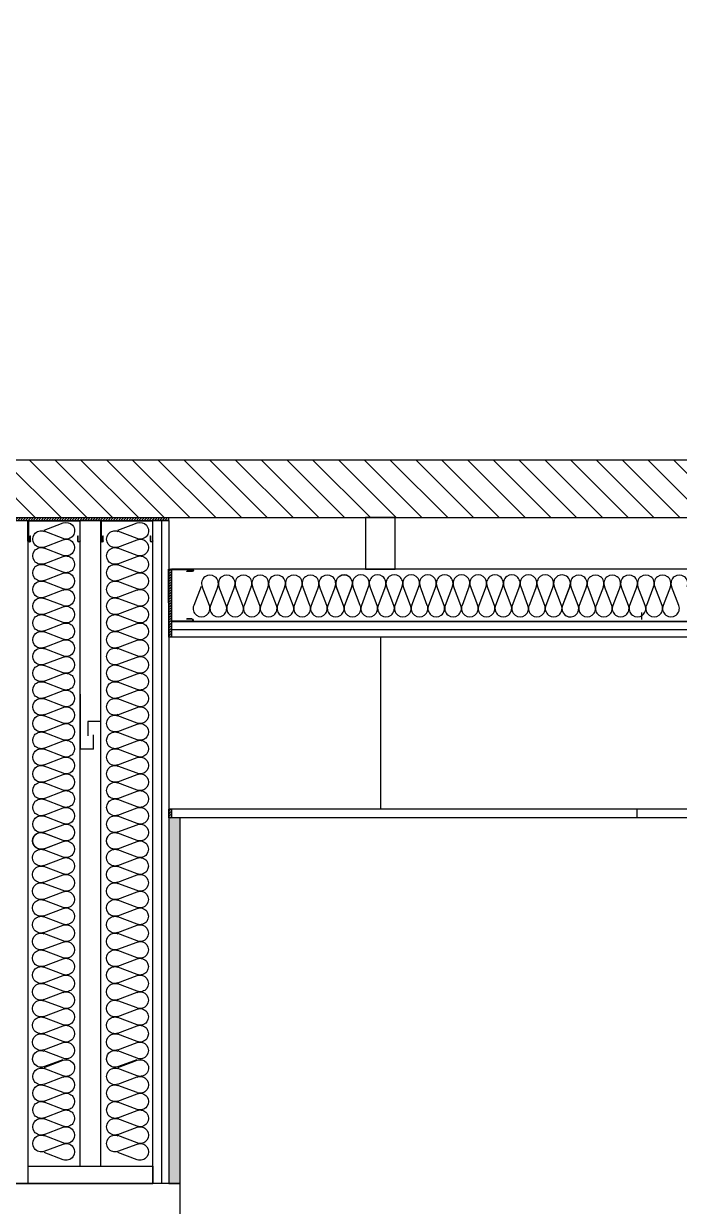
# Model space of a CAD drawing. Header units: millimetres. Extents: x 10 to 76.1, y 10 to 63.5.
# Drawn here: x 42.891 to 44.033, y 12.06 to 14.12 of the extents above; entities that cross this region are included whole.
import ezdxf

# ---------------------------------------------------------------- set-up
doc = ezdxf.new("R2010")
doc.units = ezdxf.units.MM
doc.linetypes.add('CONTINUA', pattern=[0])
doc.linetypes.add('LÍNEAS_OCULTAS', pattern=[9.525, 6.35, -3.175])
for name, color, linetype in [('CUATRO', 1, 'CONTINUA'), ('durlok', 3, 'Continuous'), ('lana de vidrio', 2, 'Continuous'), ('PERFILES', 2, 'Continuous'), ('Relleno', 9, 'Continuous'), ('relleno2d', 9, 'Continuous')]:
    doc.layers.add(name, color=color, linetype=linetype)
doc.layers.add('Ventanas2d', color=7, linetype='Continuous', true_color=0xc2ced6)

# ---------------------------------------------------------------- blocks, each defined once
blk = doc.blocks.new('LP1-1')
at = {"layer": 'PERFILES'}
for p, q in [((-0.0964, 0.0391), (-0.0964, -0.0431)), ((0.1114, 0.0388), (0.1114, -0.0431)), ((0.0596, -0.0414), (0.0601, -0.0414)), ((0.0596, -0.0431), (0.0601, -0.0431))]:
    blk.add_line(p, q, dxfattribs=at)
at = {"layer": 'PERFILES', "color": 2}
for p, q in [((-0.0949, -0.0414), (-0.0949, 0.0386)), ((-0.0879, 0.0386), (-0.0879, 0.0185)), ((-0.0879, 0.0185), (-0.0865, 0.0185)), ((-0.0865, 0.0383), (-0.0865, 0.0185)), ((0.1015, 0.0396), (0.1015, 0.0184)), ((0.1015, 0.0184), (0.1032, 0.0184)), ((0.1032, 0.0392), (0.1032, 0.0184)), ((0.1096, -0.0414), (0.1096, 0.0392)), ((-0.0964, -0.0431), (-0.063, -0.0431)), ((-0.0949, -0.0414), (-0.063, -0.0414)), ((-0.063, -0.0414), (0.0596, -0.0414)), ((-0.063, -0.0431), (0.0596, -0.0431)), ((0.0601, -0.0414), (0.1096, -0.0414)), ((0.0601, -0.0431), (0.1114, -0.0431))]:
    blk.add_line(p, q, dxfattribs=at)
for centre, radius, start, end in [((-0.0914, 0.0387), 0.00497, 355.458, 174.5769), ((-0.0914, 0.0385), 0.00349, 0.9781, 180.2201), ((0.1065, 0.0392), 0.00497, 355.458, 174.5769), ((0.1064, 0.039), 0.00319, 3.6982, 175.1096)]:
    blk.add_arc(centre, radius, start, end, dxfattribs=at)

msp = doc.modelspace()

# ---------------------------------------------------------------- hatches: boundary and pattern name
at = {"extrusion": (-1.22465e-16, 0, -1)}
h = msp.add_hatch(dxfattribs=at)
h.set_pattern_fill('ANSI31', color=256, scale=0.001, angle=90)
h.set_pattern_definition([(135, (-55.8113595, -10.6114086), (-0.00224506403, -0.00224506403), [])])
edge = h.paths.add_edge_path()
edge.add_line((-43.1439, 13.26), (-42.8714, 13.26))
edge.add_line((-43.1439, 13.26), (-43.1439, 13.255))
edge.add_line((-43.1439, 13.255), (-42.8714, 13.255))
edge.add_line((-42.8714, 13.26), (-42.8714, 13.255))
h = msp.add_hatch(dxfattribs=at)
h.set_pattern_fill('ANSI31', color=256, scale=0.001, angle=90)
h.set_pattern_definition([(135, (-53.6480863, -10.7514085), (-0.00224506403, -0.00224506403), [])])
h.paths.add_polyline_path([(-43.1489, 13.0516), (-43.1439, 13.0516), (-43.1438, 13.17), (-43.1488, 13.17)])
h = msp.add_hatch(dxfattribs=at)
h.set_pattern_fill('ANSI31', color=256, scale=0.001, angle=90)
h.set_pattern_definition([(135, (-53.648119, -11.164777), (-0.00224506403, -0.00224506403), [])])
h.paths.add_polyline_path([(-43.1489, 12.7366), (-43.1439, 12.7366), (-43.1439, 12.7516), (-43.1489, 12.7516)])
at = {"layer": 'Relleno'}
h = msp.add_hatch(dxfattribs=at)
h.set_pattern_fill('DOTS', color=256, scale=0.005, angle=90)
h.paths.add_polyline_path([(12.6675, 10.155), (12.6475, 10.155), (12.6475, 12.715), (12.6675, 12.715)])
h.paths.add_polyline_path([(12.96, 10.155), (12.94, 10.155), (12.94, 12.715), (12.96, 12.715)])
h.paths.add_polyline_path([(19.1807, 10.155), (19.1607, 10.155), (19.1607, 12.715), (19.1807, 12.715)])
h.paths.add_polyline_path([(36.6306, 10.155), (36.6506, 10.155), (36.6506, 12.7366), (36.6306, 12.7366)])
h.paths.add_polyline_path([(42.8514, 10.155), (42.8714, 10.155), (42.8714, 11.1), (42.8514, 11.1)])
h.paths.add_polyline_path([(43.1439, 10.155), (43.1639, 10.155), (43.1639, 11.1), (43.1439, 11.1)])
h.paths.add_polyline_path([(43.1439, 12.1), (43.1639, 12.1), (43.1639, 12.7366), (43.1439, 12.7366)])
h.paths.add_polyline_path([(42.8514, 12.1), (42.8714, 12.1), (42.8714, 12.7366), (42.8514, 12.7366)])
h.paths.add_polyline_path([(45.2921, 10.155), (45.3121, 10.155), (45.3121, 12.7366), (45.2921, 12.7366)])
h.paths.add_polyline_path([(36.8806, 25.5073), (36.9006, 25.5073), (36.9006, 22.9473), (36.8806, 22.9473)])
h.paths.add_polyline_path([(44.119, 23.9523), (44.139, 23.9523), (44.139, 22.9473), (44.119, 22.9473)])
h.paths.add_polyline_path([(44.1192, 24.8923), (44.1392, 24.8923), (44.1392, 25.1489), (44.1192, 25.1489)])
h.paths.add_polyline_path([(12.6675, 23.9214), (12.6475, 23.9214), (12.6475, 24.8664), (12.6675, 24.8664)])
h.paths.add_polyline_path([(12.6475, 25.8664), (12.6675, 25.8664), (12.6675, 26.4814), (12.6475, 26.4814)])
at = {"layer": 'relleno2d', "linetype": 'Continuous'}
h = msp.add_hatch(dxfattribs=at)
h.set_pattern_fill('ANSI31', color=8, scale=0.01, angle=90, style=0)
h.paths.add_polyline_path([(45.8114, 13.26), (45.8114, 13.36), (36.1314, 13.36), (36.1314, 13.26)])

# ---------------------------------------------------------------- linework, layer by layer
at = {"linetype": 'Continuous', "extrusion": (0, 1, 0)}
for p, q in [((45.8114, 13.36), (36.1314, 13.36)), ((36.3364, 13.26), (45.6064, 13.26)), ((42.8714, 13.255), (42.8989, 13.255)), ((43.1164, 12.13), (43.1164, 12.1)), ((43.1164, 12.1), (43.1164, 12.1)), ((43.1164, 12.1), (43.1164, 12.1)), ((43.1439, 12.1), (43.1439, 12.1))]:
    msp.add_line(p, q, dxfattribs=at)
at = {"extrusion": (-1.22465e-16, 0, -1)}
for p, q in [((42.8989, 13.255), (43.1439, 13.255)), ((43.0255, 13.255), (42.9897, 13.255)), ((43.1439, 13.255), (43.1164, 13.255)), ((43.1439, 13.255), (43.1439, 13.26)), ((43.5126, 13.0516), (43.5126, 12.7516)), ((45.3121, 12.7516), (43.1439, 12.7516)), ((45.3121, 12.7366), (43.1439, 12.7366))]:
    msp.add_line(p, q, dxfattribs=at)
at = {"color": 3, "extrusion": (-1.22465e-16, 0, -1)}
for p, q in [((42.9905, 12.8564), (42.9905, 12.9524)), ((43.0255, 12.9044), (43.003, 12.9044)), ((43.003, 12.9044), (43.003, 12.8794)), ((43.0255, 12.8084), (43.0255, 12.9044)), ((43.013, 12.8564), (43.013, 12.8814)), ((43.013, 12.8564), (42.9905, 12.8564))]:
    msp.add_line(p, q, dxfattribs=at)
at = {"color": 3, "linetype": 'LÍNEAS_OCULTAS', "extrusion": (0, 1, 0)}
msp.add_line((43.9594, 12.7516), (43.9594, 12.7366), dxfattribs=at)
at = {"color": 3, "extrusion": (-1.22465e-16, 0, -1)}
msp.add_lwpolyline([(-43.5386, 13.26), (-43.4866, 13.26), (-43.4866, 13.17), (-43.5386, 13.17)], close=True, dxfattribs=at)
at = {"extrusion": (-1.22465e-16, 0, -1)}
for points in [[(-43.1489, 13.0516), (-43.1439, 13.0516), (-43.1438, 13.17), (-43.1488, 13.17)], [(-43.1489, 12.7366), (-43.1439, 12.7366), (-43.1439, 12.7516), (-43.1489, 12.7516)]]:
    msp.add_lwpolyline(points, close=True, dxfattribs=at)
at = {"color": 1, "extrusion": (-1.22465e-16, 0, -1)}
msp.add_lwpolyline([(-43.1439, 12.1), (-43.1639, 12.1), (-43.1639, 12.7366), (-43.1439, 12.7366)], close=True, dxfattribs=at)
at = {"layer": 'CUATRO', "color": 1, "extrusion": (-1.22465e-16, 0, -1)}
msp.add_line((43.9672, 13.0944), (43.9672, 13.0824), dxfattribs=at)
at = {"layer": 'durlok', "extrusion": (0, 1, 0)}
for p, q in [((42.8989, 12.1), (42.8989, 13.255)), ((43.1164, 12.1), (43.1164, 13.255)), ((43.1439, 13.255), (43.1439, 12.1)), ((42.8989, 12.13), (43.1164, 12.13)), ((42.8514, 12.1), (43.1164, 12.1)), ((43.1164, 12.1), (42.8514, 12.1)), ((43.1639, 12.1), (42.8989, 12.1)), ((43.1639, 12.03), (43.1639, 12.1))]:
    msp.add_line(p, q, dxfattribs=at)
at = {"layer": 'durlok', "extrusion": (-1.22465e-16, 0, -1)}
for p, q in [((42.9897, 12.13), (42.9897, 13.255)), ((43.0255, 12.13), (43.0255, 13.255)), ((43.1314, 13.255), (43.1314, 12.1)), ((45.3071, 13.17), (43.1489, 13.17)), ((45.3071, 13.0791), (43.1488, 13.0791)), ((45.3071, 13.0641), (43.1488, 13.0641))]:
    msp.add_line(p, q, dxfattribs=at)
at = {"layer": 'durlok', "extrusion": (-1, -1.83697e-16, 1.22465e-16)}
for p, q in [((43.1488, 13.0791), (45.3071, 13.0791)), ((45.3071, 13.0516), (43.1488, 13.0516))]:
    msp.add_line(p, q, dxfattribs=at)
at = {"layer": 'lana de vidrio', "color": 2, "extrusion": (-1.22465e-16, 0, -1)}
for p, q in [((42.9495, 13.2464), (42.9603, 13.2505)), ((43.0783, 13.2464), (43.089, 13.2505)), ((42.9269, 13.2378), (42.9495, 13.2464)), ((42.9603, 13.2232), (42.9269, 13.2359)), ((43.0556, 13.2378), (43.0783, 13.2464)), ((43.0891, 13.2232), (43.0556, 13.2359)), ((42.9269, 13.2086), (42.9603, 13.2213)), ((43.0556, 13.2086), (43.0891, 13.2213)), ((42.9603, 13.194), (42.9269, 13.2067)), ((42.9269, 13.1794), (42.9603, 13.1921)), ((43.0891, 13.194), (43.0556, 13.2067)), ((43.0556, 13.1794), (43.0891, 13.1921)), ((42.9603, 13.1648), (42.9269, 13.1775)), ((43.0891, 13.1648), (43.0556, 13.1775)), ((42.9269, 13.1502), (42.9603, 13.1629)), ((42.9603, 13.1356), (42.9269, 13.1483)), ((43.0556, 13.1502), (43.0891, 13.1629)), ((43.0891, 13.1356), (43.0556, 13.1483)), ((42.9269, 13.121), (42.9603, 13.1337)), ((43.0556, 13.121), (43.0891, 13.1337)), ((42.9603, 13.1064), (42.9269, 13.1191)), ((42.9269, 13.0918), (42.9603, 13.1045)), ((43.0891, 13.1064), (43.0556, 13.1191)), ((43.0556, 13.0918), (43.0891, 13.1045)), ((42.9603, 13.0772), (42.9269, 13.0899)), ((43.0891, 13.0772), (43.0556, 13.0899)), ((42.9269, 13.0626), (42.9603, 13.0753)), ((43.0556, 13.0626), (43.0891, 13.0753)), ((42.9603, 13.048), (42.9269, 13.0607)), ((42.9269, 13.0334), (42.9603, 13.0461)), ((43.0891, 13.048), (43.0556, 13.0607)), ((43.0556, 13.0334), (43.0891, 13.0461)), ((42.9603, 13.0188), (42.9269, 13.0315)), ((43.0891, 13.0188), (43.0556, 13.0315)), ((42.9269, 13.0042), (42.9603, 13.0169)), ((42.9603, 12.9896), (42.9269, 13.0023)), ((43.0556, 13.0042), (43.0891, 13.0169)), ((43.0891, 12.9896), (43.0556, 13.0023)), ((42.9269, 12.975), (42.9603, 12.9877)), ((43.0556, 12.975), (43.0891, 12.9877)), ((42.9603, 12.9604), (42.9269, 12.9731)), ((43.0891, 12.9604), (43.0556, 12.9731)), ((42.9269, 12.9457), (42.9603, 12.9584)), ((42.9603, 12.9311), (42.9269, 12.9438)), ((43.0556, 12.9457), (43.0891, 12.9584)), ((43.0891, 12.9311), (43.0556, 12.9438)), ((42.9269, 12.9165), (42.9603, 12.9292)), ((43.0556, 12.9165), (43.0891, 12.9292)), ((42.9603, 12.9019), (42.9269, 12.9146)), ((42.9269, 12.8873), (42.9603, 12.9)), ((43.0891, 12.9019), (43.0556, 12.9146)), ((43.0556, 12.8873), (43.0891, 12.9)), ((42.9603, 12.8727), (42.9269, 12.8854)), ((43.0891, 12.8727), (43.0556, 12.8854)), ((42.9269, 12.8581), (42.9603, 12.8708)), ((43.0556, 12.8581), (43.0891, 12.8708)), ((42.9603, 12.8435), (42.9269, 12.8562)), ((42.9269, 12.8289), (42.9603, 12.8416)), ((43.0891, 12.8435), (43.0556, 12.8562)), ((43.0556, 12.8289), (43.0891, 12.8416)), ((42.9603, 12.8143), (42.9269, 12.827)), ((43.0891, 12.8143), (43.0556, 12.827)), ((42.9269, 12.7997), (42.9603, 12.8124)), ((42.9603, 12.7851), (42.9269, 12.7978)), ((43.0556, 12.7997), (43.0891, 12.8124)), ((43.0891, 12.7851), (43.0556, 12.7978)), ((42.9269, 12.7705), (42.9603, 12.7832)), ((43.0556, 12.7705), (43.0891, 12.7832)), ((42.9603, 12.7559), (42.9269, 12.7686)), ((43.0891, 12.7559), (43.0556, 12.7686)), ((42.9269, 12.7413), (42.9603, 12.754)), ((42.9603, 12.7267), (42.9269, 12.7394)), ((43.0556, 12.7413), (43.0891, 12.754)), ((43.0891, 12.7267), (43.0556, 12.7394)), ((42.9269, 12.7121), (42.9603, 12.7248)), ((43.0556, 12.7121), (43.0891, 12.7248)), ((42.9601, 12.6975), (42.9266, 12.7102)), ((42.9266, 12.6829), (42.9601, 12.6956)), ((42.9603, 12.6975), (42.9269, 12.7102)), ((42.9269, 12.6829), (42.9603, 12.6956)), ((43.0888, 12.6975), (43.0554, 12.7102)), ((43.0554, 12.6829), (43.0888, 12.6956)), ((43.0891, 12.6975), (43.0556, 12.7102)), ((43.0556, 12.6829), (43.0891, 12.6956)), ((42.9601, 12.6683), (42.9266, 12.681)), ((43.0888, 12.6683), (43.0554, 12.681)), ((42.9266, 12.6537), (42.9601, 12.6664)), ((42.9601, 12.6391), (42.9266, 12.6518)), ((43.0554, 12.6537), (43.0888, 12.6664)), ((43.0888, 12.6391), (43.0554, 12.6518)), ((42.9266, 12.6245), (42.9601, 12.6372)), ((43.0554, 12.6245), (43.0888, 12.6372)), ((42.9601, 12.6099), (42.9266, 12.6226)), ((43.0888, 12.6099), (43.0554, 12.6226)), ((42.9266, 12.5953), (42.9601, 12.608)), ((42.9601, 12.5807), (42.9266, 12.5934)), ((43.0554, 12.5953), (43.0888, 12.608)), ((43.0888, 12.5807), (43.0554, 12.5934)), ((42.9266, 12.5661), (42.9601, 12.5788)), ((43.0554, 12.5661), (43.0888, 12.5788)), ((42.9601, 12.5515), (42.9266, 12.5642)), ((42.9266, 12.5369), (42.9601, 12.5496)), ((43.0888, 12.5515), (43.0554, 12.5642)), ((43.0554, 12.5369), (43.0888, 12.5496)), ((42.9601, 12.5223), (42.9266, 12.535)), ((43.0888, 12.5223), (43.0554, 12.535)), ((42.9266, 12.5077), (42.9601, 12.5204)), ((43.0554, 12.5077), (43.0888, 12.5204)), ((42.9601, 12.4931), (42.9266, 12.5058)), ((42.9266, 12.4785), (42.9601, 12.4912)), ((43.0888, 12.4931), (43.0554, 12.5058)), ((43.0554, 12.4785), (43.0888, 12.4912)), ((42.9601, 12.4639), (42.9266, 12.4766)), ((43.0888, 12.4639), (43.0554, 12.4766)), ((42.9266, 12.4493), (42.9601, 12.462)), ((42.9601, 12.4347), (42.9266, 12.4474)), ((43.0554, 12.4493), (43.0888, 12.462)), ((43.0888, 12.4347), (43.0554, 12.4474)), ((42.9266, 12.4201), (42.9601, 12.4328)), ((43.0554, 12.4201), (43.0888, 12.4328)), ((42.9601, 12.4055), (42.9266, 12.4182)), ((43.0888, 12.4055), (43.0554, 12.4182)), ((42.9266, 12.3909), (42.9601, 12.4036)), ((42.9601, 12.3763), (42.9266, 12.389)), ((43.0554, 12.3909), (43.0888, 12.4036)), ((43.0888, 12.3763), (43.0554, 12.389)), ((42.9266, 12.3617), (42.9601, 12.3744)), ((43.0554, 12.3617), (43.0888, 12.3744)), ((42.9601, 12.3471), (42.9266, 12.3598)), ((42.9266, 12.3325), (42.9601, 12.3452)), ((43.0888, 12.3471), (43.0554, 12.3598)), ((43.0554, 12.3325), (43.0888, 12.3452)), ((42.9601, 12.3179), (42.9266, 12.3306)), ((43.0888, 12.3179), (43.0554, 12.3306)), ((42.9266, 12.3033), (42.9493, 12.3119)), ((42.9269, 12.3018), (42.9495, 12.3104)), ((42.9493, 12.3119), (42.9601, 12.316)), ((42.9495, 12.3104), (42.9603, 12.3145)), ((43.0554, 12.3033), (43.078, 12.3119)), ((43.0556, 12.3018), (43.0783, 12.3104)), ((43.078, 12.3119), (43.0888, 12.316)), ((43.0783, 12.3104), (43.089, 12.3145)), ((42.9603, 12.2872), (42.9269, 12.2999)), ((42.9269, 12.2726), (42.9603, 12.2853)), ((43.0891, 12.2872), (43.0556, 12.2999)), ((43.0556, 12.2726), (43.0891, 12.2853)), ((42.9603, 12.258), (42.9269, 12.2707)), ((43.0891, 12.258), (43.0556, 12.2707)), ((42.9269, 12.2434), (42.9603, 12.2561)), ((42.9603, 12.2288), (42.9269, 12.2415)), ((43.0556, 12.2434), (43.0891, 12.2561)), ((43.0891, 12.2288), (43.0556, 12.2415)), ((42.9269, 12.2142), (42.9603, 12.2269)), ((43.0556, 12.2142), (43.0891, 12.2269)), ((42.9603, 12.1996), (42.9269, 12.2123)), ((43.0891, 12.1996), (43.0556, 12.2123)), ((42.9269, 12.185), (42.9603, 12.1977)), ((42.9603, 12.1704), (42.9269, 12.1831)), ((43.0556, 12.185), (43.0891, 12.1977)), ((43.0891, 12.1704), (43.0556, 12.1831)), ((42.9269, 12.1558), (42.9603, 12.1685)), ((43.0556, 12.1558), (43.0891, 12.1685)), ((42.9603, 12.1412), (42.9269, 12.1539)), ((43.0891, 12.1412), (43.0556, 12.1539))]:
    msp.add_line(p, q, dxfattribs=at)
at = {"layer": 'lana de vidrio', "color": 2}
for p, q in [((43.2002, 13.14), (43.1875, 13.1065)), ((43.2148, 13.1065), (43.2021, 13.14)), ((43.2294, 13.14), (43.2167, 13.1065)), ((43.244, 13.1065), (43.2313, 13.14)), ((43.2586, 13.14), (43.2459, 13.1065)), ((43.2732, 13.1065), (43.2605, 13.14)), ((43.2878, 13.14), (43.2751, 13.1065)), ((43.3024, 13.1065), (43.2897, 13.14)), ((43.317, 13.14), (43.3043, 13.1065)), ((43.3316, 13.1065), (43.3189, 13.14)), ((43.3462, 13.14), (43.3335, 13.1065)), ((43.3608, 13.1065), (43.3481, 13.14)), ((43.3754, 13.14), (43.3627, 13.1065)), ((43.39, 13.1065), (43.3773, 13.14)), ((43.4046, 13.14), (43.3919, 13.1065)), ((43.4192, 13.1065), (43.4065, 13.14)), ((43.4338, 13.14), (43.4211, 13.1065)), ((43.4484, 13.1068), (43.4357, 13.1402)), ((43.4484, 13.1065), (43.4357, 13.14)), ((43.463, 13.1402), (43.4503, 13.1068)), ((43.463, 13.14), (43.4503, 13.1065)), ((43.4776, 13.1068), (43.4649, 13.1402)), ((43.4922, 13.1402), (43.4795, 13.1068)), ((43.5068, 13.1068), (43.4941, 13.1402)), ((43.5214, 13.1402), (43.5087, 13.1068)), ((43.536, 13.1068), (43.5233, 13.1402)), ((43.5506, 13.1402), (43.5379, 13.1068)), ((43.5652, 13.1068), (43.5525, 13.1402)), ((43.5798, 13.1402), (43.5671, 13.1068)), ((43.5944, 13.1068), (43.5817, 13.1402)), ((43.609, 13.1402), (43.5963, 13.1068)), ((43.6236, 13.1068), (43.6109, 13.1402)), ((43.6382, 13.1402), (43.6256, 13.1068)), ((43.6529, 13.1068), (43.6402, 13.1402)), ((43.6675, 13.1402), (43.6548, 13.1068)), ((43.6821, 13.1068), (43.6694, 13.1402)), ((43.6967, 13.1402), (43.684, 13.1068)), ((43.7113, 13.1068), (43.6986, 13.1402)), ((43.7259, 13.1402), (43.7132, 13.1068)), ((43.7405, 13.1068), (43.7278, 13.1402)), ((43.7551, 13.1402), (43.7424, 13.1068)), ((43.7697, 13.1068), (43.757, 13.1402)), ((43.7843, 13.1402), (43.7716, 13.1068)), ((43.7989, 13.1068), (43.7862, 13.1402)), ((43.8135, 13.1402), (43.8008, 13.1068)), ((43.8281, 13.1068), (43.8154, 13.1402)), ((43.8426, 13.14), (43.834, 13.1173)), ((43.8427, 13.1402), (43.8341, 13.1176)), ((43.8572, 13.1065), (43.8445, 13.14)), ((43.8718, 13.14), (43.8591, 13.1065)), ((43.8864, 13.1065), (43.8737, 13.14)), ((43.901, 13.14), (43.8883, 13.1065)), ((43.9156, 13.1065), (43.9029, 13.14)), ((43.9302, 13.14), (43.9175, 13.1065)), ((43.9448, 13.1065), (43.9321, 13.14)), ((43.9594, 13.14), (43.9467, 13.1065)), ((43.974, 13.1065), (43.9613, 13.14)), ((43.9886, 13.14), (43.9759, 13.1065)), ((44.0032, 13.1065), (43.9905, 13.14)), ((44.0178, 13.14), (44.0051, 13.1065)), ((44.0324, 13.1065), (44.0197, 13.14)), ((43.834, 13.1173), (43.8299, 13.1066)), ((43.8341, 13.1176), (43.83, 13.1068))]:
    msp.add_line(p, q, dxfattribs=at)
at = {"layer": 'lana de vidrio', "color": 2, "extrusion": (-1.22465e-16, 0, -1)}
for centre, start, end in [((-42.9655, 13.2368), 69.2034, 139.1205), ((-43.0942, 13.2368), 69.2034, 139.1205), ((-42.9217, 13.2222), 249.2034, 110.7966), ((-42.9655, 13.2368), 139.145, 290.7966), ((-43.0504, 13.2222), 249.2034, 110.7966), ((-43.0942, 13.2368), 139.145, 290.7966), ((-42.9217, 13.193), 249.2034, 110.7966), ((-42.9655, 13.2076), 69.2034, 290.7966), ((-43.0504, 13.193), 249.2034, 110.7966), ((-43.0942, 13.2076), 69.2034, 290.7966), ((-42.9655, 13.1784), 69.2034, 290.7966), ((-43.0942, 13.1784), 69.2034, 290.7966), ((-42.9217, 13.1638), 249.2034, 110.7966), ((-43.0504, 13.1638), 249.2034, 110.7966), ((-42.9217, 13.1346), 249.2034, 110.7966), ((-42.9655, 13.1492), 69.2034, 290.7966), ((-43.0504, 13.1346), 249.2034, 110.7966), ((-43.0942, 13.1492), 69.2034, 290.7966), ((-42.9655, 13.12), 69.2034, 290.7966), ((-43.0942, 13.12), 69.2034, 290.7966), ((-42.9217, 13.1054), 249.2034, 110.7966), ((-42.9655, 13.0908), 69.2034, 290.7966), ((-43.0504, 13.1054), 249.2034, 110.7966), ((-43.0942, 13.0908), 69.2034, 290.7966), ((-42.9217, 13.0762), 249.2034, 110.7966), ((-43.0504, 13.0762), 249.2034, 110.7966), ((-42.9655, 13.0616), 69.2034, 290.7966), ((-43.0942, 13.0616), 69.2034, 290.7966), ((-42.9217, 13.047), 249.2034, 110.7966), ((-42.9655, 13.0324), 69.2034, 290.7966), ((-43.0504, 13.047), 249.2034, 110.7966), ((-43.0942, 13.0324), 69.2034, 290.7966), ((-42.9217, 13.0178), 249.2034, 110.7966), ((-43.0504, 13.0178), 249.2034, 110.7966), ((-42.9217, 12.9886), 249.2034, 110.7966), ((-42.9655, 13.0032), 69.2034, 290.7966), ((-43.0504, 12.9886), 249.2034, 110.7966), ((-43.0942, 13.0032), 69.2034, 290.7966), ((-42.9655, 12.974), 69.2034, 290.7966), ((-43.0942, 12.974), 69.2034, 290.7966), ((-42.9217, 12.9594), 249.2034, 110.7966), ((-42.9655, 12.9448), 69.2034, 290.7966), ((-43.0504, 12.9594), 249.2034, 110.7966), ((-43.0942, 12.9448), 69.2034, 290.7966), ((-42.9217, 12.9302), 249.2034, 110.7966), ((-43.0504, 12.9302), 249.2034, 110.7966), ((-42.9655, 12.9156), 69.2034, 290.7966), ((-43.0942, 12.9156), 69.2034, 290.7966), ((-42.9217, 12.901), 249.2034, 110.7966), ((-42.9655, 12.8864), 69.2034, 290.7966), ((-43.0504, 12.901), 249.2034, 110.7966), ((-43.0942, 12.8864), 69.2034, 290.7966), ((-42.9217, 12.8718), 249.2034, 110.7966), ((-43.0504, 12.8718), 249.2034, 110.7966), ((-42.9217, 12.8426), 249.2034, 110.7966), ((-42.9655, 12.8572), 69.2034, 290.7966), ((-43.0504, 12.8426), 249.2034, 110.7966), ((-43.0942, 12.8572), 69.2034, 290.7966), ((-42.9655, 12.828), 69.2034, 290.7966), ((-43.0942, 12.828), 69.2034, 290.7966), ((-42.9217, 12.8134), 249.2034, 110.7966), ((-43.0504, 12.8134), 249.2034, 110.7966), ((-42.9217, 12.7842), 249.2034, 110.7966), ((-42.9655, 12.7988), 69.2034, 290.7966), ((-43.0504, 12.7842), 249.2034, 110.7966), ((-43.0942, 12.7988), 69.2034, 290.7966), ((-42.9655, 12.7696), 69.2034, 290.7966), ((-43.0942, 12.7696), 69.2034, 290.7966), ((-42.9217, 12.755), 249.2034, 110.7966), ((-42.9655, 12.7404), 69.2034, 290.7966), ((-43.0504, 12.755), 249.2034, 110.7966), ((-43.0942, 12.7404), 69.2034, 290.7966), ((-42.9217, 12.7258), 249.2034, 110.7966), ((-43.0504, 12.7258), 249.2034, 110.7966), ((-42.9655, 12.7112), 69.2034, 290.7966), ((-43.0942, 12.7112), 69.2034, 290.7966), ((-42.9214, 12.6966), 249.2034, 110.7966), ((-42.9217, 12.6966), 249.2034, 110.7966), ((-42.9652, 12.682), 69.2034, 290.7966), ((-43.0502, 12.6966), 249.2034, 110.7966), ((-43.0504, 12.6966), 249.2034, 110.7966), ((-43.094, 12.682), 69.2034, 290.7966), ((-42.9214, 12.6674), 249.2034, 110.7966), ((-43.0502, 12.6674), 249.2034, 110.7966), ((-42.9214, 12.6382), 249.2034, 110.7966), ((-42.9652, 12.6528), 69.2034, 290.7966), ((-43.0502, 12.6382), 249.2034, 110.7966), ((-43.094, 12.6528), 69.2034, 290.7966), ((-42.9652, 12.6236), 69.2034, 290.7966), ((-43.094, 12.6236), 69.2034, 290.7966), ((-42.9214, 12.609), 249.2034, 110.7966), ((-42.9652, 12.5944), 69.2034, 290.7966), ((-43.0502, 12.609), 249.2034, 110.7966), ((-43.094, 12.5944), 69.2034, 290.7966), ((-42.9214, 12.5798), 249.2034, 110.7966), ((-43.0502, 12.5798), 249.2034, 110.7966), ((-42.9652, 12.5652), 69.2034, 290.7966), ((-43.094, 12.5652), 69.2034, 290.7966), ((-42.9214, 12.5506), 249.2034, 110.7966), ((-42.9652, 12.5359), 69.2034, 290.7966), ((-43.0502, 12.5506), 249.2034, 110.7966), ((-43.094, 12.5359), 69.2034, 290.7966), ((-42.9214, 12.5213), 249.2034, 110.7966), ((-43.0502, 12.5213), 249.2034, 110.7966), ((-42.9214, 12.4921), 249.2034, 110.7966), ((-42.9652, 12.5067), 69.2034, 290.7966), ((-43.0502, 12.4921), 249.2034, 110.7966), ((-43.094, 12.5067), 69.2034, 290.7966), ((-42.9652, 12.4775), 69.2034, 290.7966), ((-43.094, 12.4775), 69.2034, 290.7966), ((-42.9214, 12.4629), 249.2034, 110.7966), ((-43.0502, 12.4629), 249.2034, 110.7966), ((-42.9214, 12.4337), 249.2034, 110.7966), ((-42.9652, 12.4483), 69.2034, 290.7966), ((-43.0502, 12.4337), 249.2034, 110.7966), ((-43.094, 12.4483), 69.2034, 290.7966), ((-42.9652, 12.4191), 69.2034, 290.7966), ((-43.094, 12.4191), 69.2034, 290.7966), ((-42.9214, 12.4045), 249.2034, 110.7966), ((-42.9652, 12.3899), 69.2034, 290.7966), ((-43.0502, 12.4045), 249.2034, 110.7966), ((-43.094, 12.3899), 69.2034, 290.7966), ((-42.9214, 12.3753), 249.2034, 110.7966), ((-43.0502, 12.3753), 249.2034, 110.7966), ((-42.9652, 12.3607), 69.2034, 290.7966), ((-43.094, 12.3607), 69.2034, 290.7966), ((-42.9214, 12.3461), 249.2034, 110.7966), ((-42.9652, 12.3315), 69.2034, 290.7966), ((-43.0502, 12.3461), 249.2034, 110.7966), ((-43.094, 12.3315), 69.2034, 290.7966), ((-42.9214, 12.3169), 339.7858, 110.7966), ((-43.0502, 12.3169), 339.7858, 110.7966), ((-42.9217, 12.2863), 249.2034, 110.7966), ((-42.9215, 12.3169), 249.2034, 339.7661), ((-42.9655, 12.3008), 69.2034, 139.1205), ((-42.9655, 12.3009), 139.145, 290.7966), ((-43.0504, 12.2863), 249.2034, 110.7966), ((-43.0502, 12.3169), 249.2034, 339.7661), ((-43.0942, 12.3008), 69.2034, 139.1205), ((-43.0942, 12.3009), 139.145, 290.7966), ((-42.9655, 12.2716), 69.2034, 290.7966), ((-43.0942, 12.2716), 69.2034, 290.7966), ((-42.9217, 12.257), 249.2034, 110.7966), ((-43.0504, 12.257), 249.2034, 110.7966), ((-42.9217, 12.2278), 249.2034, 110.7966), ((-42.9655, 12.2424), 69.2034, 290.7966), ((-43.0504, 12.2278), 249.2034, 110.7966), ((-43.0942, 12.2424), 69.2034, 290.7966), ((-42.9655, 12.2132), 69.2034, 290.7966), ((-43.0942, 12.2132), 69.2034, 290.7966), ((-42.9217, 12.1986), 249.2034, 110.7966), ((-42.9655, 12.184), 69.2034, 290.7966), ((-43.0504, 12.1986), 249.2034, 110.7966), ((-43.0942, 12.184), 69.2034, 290.7966), ((-42.9217, 12.1694), 249.2034, 110.7966), ((-43.0504, 12.1694), 249.2034, 110.7966), ((-42.9655, 12.1548), 69.2034, 290.7966), ((-43.0942, 12.1548), 69.2034, 290.7966)]:
    msp.add_arc(centre, 0.0146, start, end, dxfattribs=at)
at = {"layer": 'lana de vidrio', "color": 2}
for centre, start, end in [((43.2158, 13.1452), 339.2034, 200.7966), ((43.245, 13.1452), 339.2034, 200.7966), ((43.2742, 13.1452), 339.2034, 200.7966), ((43.3034, 13.1452), 339.2034, 200.7966), ((43.3326, 13.1452), 339.2034, 200.7966), ((43.3618, 13.1452), 339.2034, 200.7966), ((43.391, 13.1452), 339.2034, 200.7966), ((43.4202, 13.1452), 339.2034, 200.7966), ((43.4494, 13.1454), 339.2034, 200.7966), ((43.4494, 13.1452), 339.2034, 200.7966), ((43.4786, 13.1454), 339.2034, 200.7966), ((43.5078, 13.1454), 339.2034, 200.7966), ((43.537, 13.1454), 339.2034, 200.7966), ((43.5662, 13.1454), 339.2034, 200.7966), ((43.5954, 13.1454), 339.2034, 200.7966), ((43.6246, 13.1454), 339.2034, 200.7966), ((43.6538, 13.1454), 339.2034, 200.7966), ((43.683, 13.1454), 339.2034, 200.7966), ((43.7122, 13.1454), 339.2034, 200.7966), ((43.7414, 13.1454), 339.2034, 200.7966), ((43.7706, 13.1454), 339.2034, 200.7966), ((43.7998, 13.1454), 339.2034, 200.7966), ((43.829, 13.1454), 69.7858, 200.7966), ((43.829, 13.1454), 339.2034, 69.7661), ((43.8581, 13.1452), 339.2034, 200.7966), ((43.8873, 13.1452), 339.2034, 200.7966), ((43.9165, 13.1452), 339.2034, 200.7966), ((43.9457, 13.1452), 339.2034, 200.7966), ((43.9749, 13.1452), 339.2034, 200.7966), ((44.0041, 13.1452), 339.2034, 200.7966), ((44.0334, 13.1452), 339.2034, 200.7966), ((43.2011, 13.1014), 159.2034, 20.7966), ((43.2304, 13.1014), 159.2034, 20.7966), ((43.2596, 13.1014), 159.2034, 20.7966), ((43.2888, 13.1014), 159.2034, 20.7966), ((43.318, 13.1014), 159.2034, 20.7966), ((43.3472, 13.1014), 159.2034, 20.7966), ((43.3764, 13.1014), 159.2034, 20.7966), ((43.4056, 13.1014), 159.2034, 20.7966), ((43.4348, 13.1014), 159.2034, 20.7966), ((43.464, 13.1016), 159.2034, 20.7966), ((43.4932, 13.1016), 159.2034, 20.7966), ((43.5224, 13.1016), 159.2034, 20.7966), ((43.5516, 13.1016), 159.2034, 20.7966), ((43.5808, 13.1016), 159.2034, 20.7966), ((43.61, 13.1016), 159.2034, 20.7966), ((43.6392, 13.1016), 159.2034, 20.7966), ((43.6684, 13.1016), 159.2034, 20.7966), ((43.6976, 13.1016), 159.2034, 20.7966), ((43.7268, 13.1016), 159.2034, 20.7966), ((43.756, 13.1016), 159.2034, 20.7966), ((43.7852, 13.1016), 159.2034, 20.7966), ((43.8144, 13.1016), 159.2034, 20.7966), ((43.8435, 13.1014), 159.2034, 229.1205), ((43.8435, 13.1014), 229.145, 20.7966), ((43.8727, 13.1014), 159.2034, 20.7966), ((43.9019, 13.1014), 159.2034, 20.7966), ((43.9311, 13.1014), 159.2034, 20.7966), ((43.9603, 13.1014), 159.2034, 20.7966), ((43.9895, 13.1014), 159.2034, 20.7966), ((44.0188, 13.1014), 159.2034, 20.7966)]:
    msp.add_arc(centre, 0.0146, start, end, dxfattribs=at)
at = {"layer": 'Ventanas2d', "color": 6, "linetype": 'Continuous', "extrusion": (0, 1, 0)}
msp.add_line((43.1464, 12.1), (43.1639, 12.1), dxfattribs=at)

# ---------------------------------------------------------------- block references
at = {"extrusion": (-1.22465e-16, 0, -1), "xscale": 0.4373098624145429, "yscale": 0.4373098624145429, "zscale": 0.4373098624145429}
for p, rotation in [((-42.941, 13.2362), 180), ((-43.0676, 13.2362), 180), ((-43.1677, 13.1213), 90.00714649100267), ((-43.1677, 13.1213), 90.00714649100267)]:
    msp.add_blockref('LP1-1', p, dxfattribs=dict(at, rotation=rotation))

doc.saveas('drawing.dxf')
